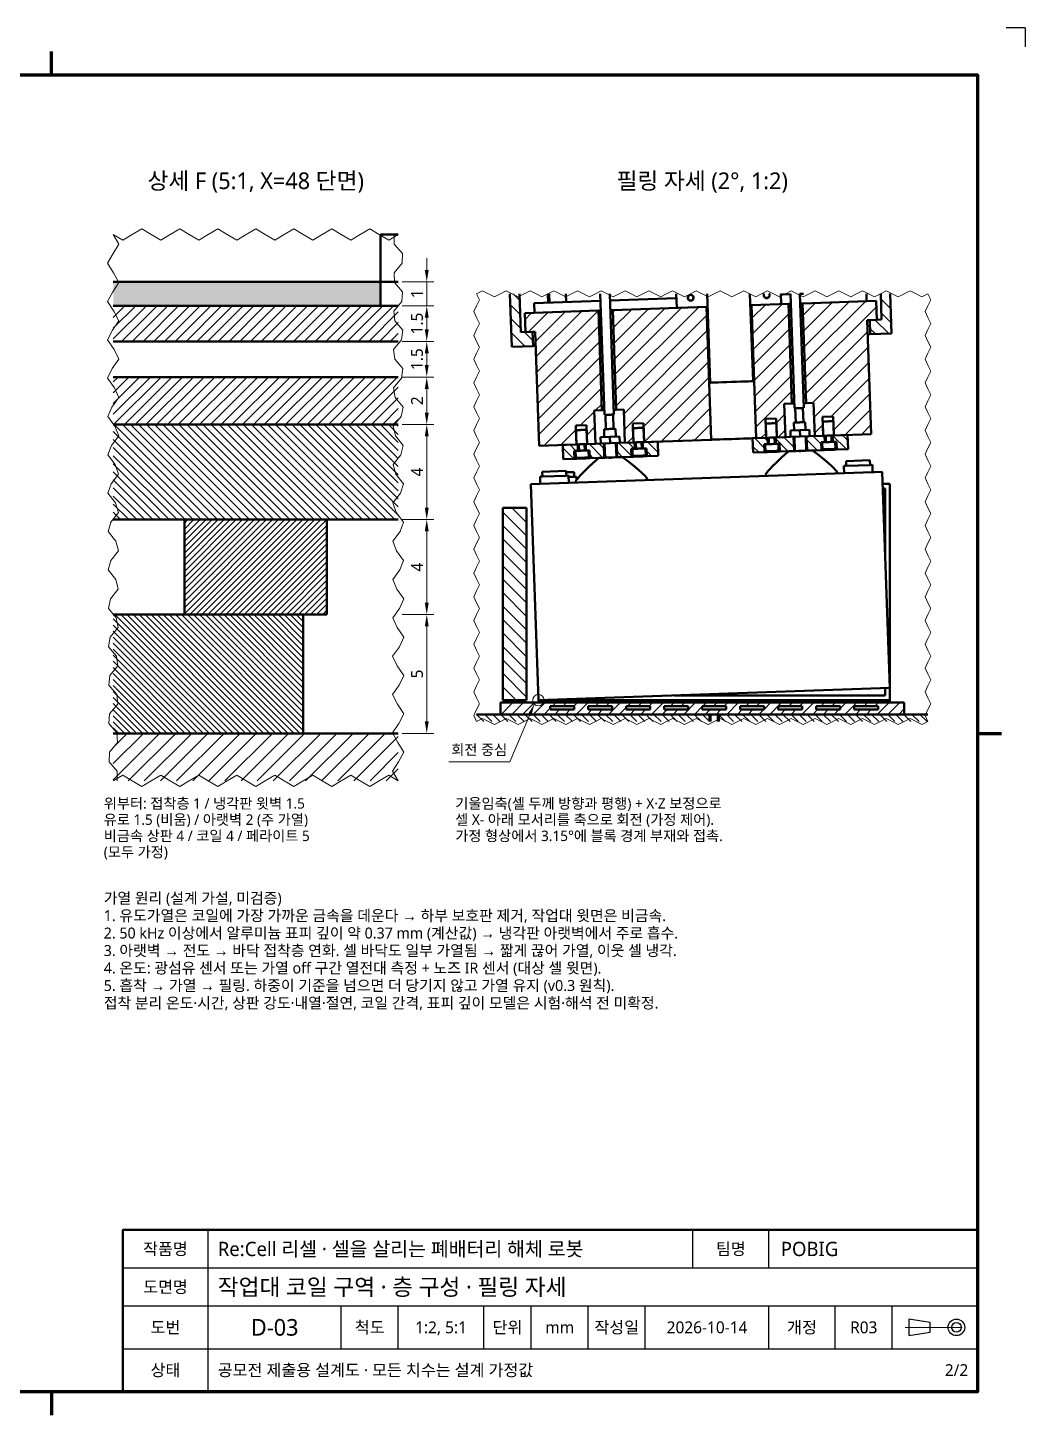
# Model space of a CAD drawing. Header units: millimetres. Extents: x 0 to 1800, y -680 to 297.
# Drawn here: x 670 to 880, y -335 to -43 of the extents above; entities that cross this region are included whole.
import ezdxf
from ezdxf.enums import TextEntityAlignment as Align

# ---------------------------------------------------------------- set-up
doc = ezdxf.new("R2010")
doc.units = ezdxf.units.MM
doc.linetypes.add('KS_CENTER', pattern=[17, 12, -2, 1, -2])
for name, color, linetype, lineweight in [('BREAK', 7, 'Continuous', 18), ('CENTER', 1, 'KS_CENTER', 18), ('DIM', 3, 'Continuous', 18), ('FRAME', 7, 'Continuous', 70), ('HATCH', 8, 'Continuous', 13), ('OUTLINE', 7, 'Continuous', 50), ('SYMBOL', 7, 'Continuous', 25), ('TABLE', 7, 'Continuous', 25), ('TABLE_THK', 7, 'Continuous', 50), ('TEXT', 7, 'Continuous', 25)]:
    doc.layers.add(name, color=color, linetype=linetype, lineweight=lineweight)
doc.styles.add('KS', font='malgun.ttf')
doc.dimstyles.new('KS_01', dxfattribs={"dimtxt": 2.5, "dimasz": 2.5, "dimexe": 1.5, "dimexo": 0.8, "dimgap": 0.8, "dimtad": 1, "dimlfac": 0.2, "dimdsep": 46, "dimtxsty": 'KS', "dimcen": 0, "dimclrd": 3, "dimclre": 3, "dimclrt": 7, "dimazin": 3, "dimtfac": 0.7, "dimtmove": 0, "dimatfit": 3, "dimlwd": 18, "dimlwe": 18, "dimarcsym": 0})

# ---------------------------------------------------------------- blocks, each defined once
blk = doc.blocks.new('D-03_R03_2of2')
at = {"layer": 'HATCH'}
h = blk.add_hatch(color=7, dxfattribs=at)
h.dxf.hatch_style = 1
h.paths.add_polyline_path([(284.25, 243.5), (284.25, 238.5), (228, 238.5), (228, 243.5)])
h = blk.add_hatch(dxfattribs=at)
h.set_pattern_fill('ANSI31', scale=0.62992, angle=90, style=0)
h.paths.add_polyline_path([(313.7959, 232.91789), (316.29438, 233.00514), (316.39907, 230.00697), (311.90182, 229.84992), (311.90182, 229.84992), (311.51245, 241), (313.51366, 241)])
h = blk.add_hatch(dxfattribs=at)
h.set_pattern_fill('ANSI31', scale=0.755906, style=0)
h.paths.add_polyline_path([(373.12005, 238.99197), (388.61061, 239.53292), (388.75021, 235.53535), (386.75143, 235.46555), (387.58902, 211.48017), (379.71881, 211.20534), (379.57922, 215.2029), (377.33059, 215.12438), (377.47018, 211.12682), (375.69627, 211.06487), (375.45197, 218.0606), (373.85294, 218.00477)])
h = blk.add_hatch(dxfattribs=at)
h.set_pattern_fill('ANSI31', scale=0.62992, angle=90, style=0)
h.paths.add_polyline_path([(391.85308, 232.64188), (387.35582, 232.48483), (387.25112, 235.483), (389.7496, 235.57025), (389.55999, 241), (391.56121, 241)])
h = blk.add_hatch(dxfattribs=at)
h.set_pattern_fill('ANSI31', scale=0.503937, style=0)
h.paths.add_polyline_path([(288, 238.5), (288, 231), (228, 231), (228, 238.5)])
h = blk.add_hatch(dxfattribs=at)
h.set_pattern_fill('ANSI31', scale=0.755906, style=0)
h.paths.add_polyline_path([(327.75049, 209.39057), (327.61089, 213.38813), (325.36226, 213.30961), (325.50186, 209.31204), (317.63166, 209.03721), (316.79407, 233.02259), (314.79529, 232.95279), (314.65569, 236.95035), (330.14625, 237.49129), (330.87914, 216.50409), (329.28011, 216.44825), (329.52441, 209.45251)])
h = blk.add_hatch(dxfattribs=at)
h.set_pattern_fill('ANSI31', scale=0.755906, style=0)
h.paths.add_polyline_path([(333.87731, 216.60879), (333.14442, 237.59599), (352.88239, 238.28526), (353.85958, 210.30231), (339.74318, 209.80936), (339.60358, 213.80692), (337.35495, 213.7284), (337.49455, 209.73084), (335.72063, 209.66889), (335.47634, 216.66462)])
h = blk.add_hatch(dxfattribs=at)
h.set_pattern_fill('ANSI31', scale=0.755906, style=0)
h.paths.add_polyline_path([(362.3766, 238.6168), (370.12188, 238.88727), (370.85477, 217.90007), (369.25575, 217.84423), (369.50004, 210.84849), (367.72612, 210.78655), (367.58653, 214.78411), (365.3379, 214.70558), (365.47749, 210.70802), (363.35379, 210.63386)])
h = blk.add_hatch(dxfattribs=at)
h.set_pattern_fill('ANSI31', scale=0.503937, style=0)
h.paths.add_polyline_path([(228, 213.5), (228, 223.5), (288, 223.5), (288, 213.5)])
h = blk.add_hatch(dxfattribs=at)
h.set_pattern_fill('ANSI31', scale=0.377953, angle=90, style=0)
h.paths.add_polyline_path([(288, 213.5), (288, 193.5), (228, 193.5), (228, 213.5)])
h = blk.add_hatch(dxfattribs=at)
h.set_pattern_fill('ANSI31', scale=0.47244, angle=90, style=0)
h.paths.add_polyline_path([(362.60425, 210.60769), (365.75233, 210.71762), (365.79944, 209.36844), (365.02491, 209.34139), (365.0825, 207.6924), (362.70894, 207.60951)])
h = blk.add_hatch(dxfattribs=at)
h.set_pattern_fill('ANSI31', scale=0.47244, angle=90, style=0)
h.paths.add_polyline_path([(367.45129, 210.77695), (371.22399, 210.90869), (371.32869, 207.91052), (368.33052, 207.80582), (368.27293, 209.45482), (367.49841, 209.42777)])
h = blk.add_hatch(dxfattribs=at)
h.set_pattern_fill('ANSI31', scale=0.47244, angle=90, style=0)
h.paths.add_polyline_path([(373.97232, 211.00467), (377.74502, 211.13641), (377.79213, 209.78724), (377.0176, 209.76019), (377.07519, 208.11119), (374.07701, 208.00649)])
h = blk.add_hatch(dxfattribs=at)
h.set_pattern_fill('ANSI31', scale=0.47244, angle=90, style=0)
h.paths.add_polyline_path([(379.44398, 211.19574), (382.59206, 211.30568), (382.69676, 208.3075), (380.32321, 208.22462), (380.26562, 209.87361), (379.4911, 209.84656)])
h = blk.add_hatch(dxfattribs=at)
h.set_pattern_fill('ANSI31', scale=0.47244, angle=90, style=0)
h.paths.add_polyline_path([(322.62861, 209.21171), (325.77669, 209.32164), (325.82381, 207.97246), (325.04928, 207.94541), (325.10686, 206.29642), (322.73331, 206.21353)])
h = blk.add_hatch(dxfattribs=at)
h.set_pattern_fill('ANSI31', scale=0.47244, angle=90, style=0)
h.paths.add_polyline_path([(327.47566, 209.38097), (331.24836, 209.51271), (331.35306, 206.51454), (328.35488, 206.40984), (328.2973, 208.05884), (327.52277, 208.03179)])
h = blk.add_hatch(dxfattribs=at)
h.set_pattern_fill('ANSI31', scale=0.47244, angle=90, style=0)
h.paths.add_polyline_path([(333.99668, 209.60869), (337.76938, 209.74043), (337.8165, 208.39126), (337.04197, 208.36421), (337.09955, 206.71521), (334.10138, 206.61052)])
h = blk.add_hatch(dxfattribs=at)
h.set_pattern_fill('ANSI31', scale=0.47244, angle=90, style=0)
h.paths.add_polyline_path([(339.51546, 208.45058), (339.46835, 209.79976), (342.61643, 209.9097), (342.72113, 206.91152), (340.34757, 206.82864), (340.28999, 208.47763)])
h = blk.add_hatch(dxfattribs=at)
h.set_pattern_fill('ANSI31', scale=0.62992, angle=90, style=0)
h.paths.add_polyline_path([(310, 196), (315, 196), (315, 155.5), (310, 155.5)])
h = blk.add_hatch(dxfattribs=at)
h.set_pattern_fill('ANSI31', scale=0.283465, style=0)
h.paths.add_polyline_path([(243, 173.5), (243, 193.5), (273, 193.5), (273, 173.5)])
h = blk.add_hatch(dxfattribs=at)
h.set_pattern_fill('ANSI31', scale=0.283465, angle=90, style=0)
h.paths.add_polyline_path([(268, 173.5), (268, 148.5), (228, 148.5), (228, 173.5)])
h = blk.add_hatch(dxfattribs=at)
h.set_pattern_fill('ANSI31', scale=0.503937, style=0)
h.paths.add_polyline_path([(309.5, 155), (394.5, 155), (394.5, 152.5), (309.5, 152.5)])
h.paths.add_polyline_path([(325, 153.5), (325, 154.25), (320, 154.25), (320, 153.5)], flags=0)
h.paths.add_polyline_path([(333, 153.5), (333, 154.25), (328, 154.25), (328, 153.5)], flags=0)
h.paths.add_polyline_path([(341, 153.5), (341, 154.25), (336, 154.25), (336, 153.5)], flags=0)
h.paths.add_polyline_path([(349, 153.5), (349, 154.25), (344, 154.25), (344, 153.5)], flags=0)
h.paths.add_polyline_path([(357, 153.5), (357, 154.25), (352, 154.25), (352, 153.5)], flags=0)
h.paths.add_polyline_path([(365, 153.5), (365, 154.25), (360, 154.25), (360, 153.5)], flags=0)
h.paths.add_polyline_path([(373, 153.5), (373, 154.25), (368, 154.25), (368, 153.5)], flags=0)
h.paths.add_polyline_path([(381, 153.5), (381, 154.25), (376, 154.25), (376, 153.5)], flags=0)
h.paths.add_polyline_path([(389, 153.5), (389, 154.25), (384, 154.25), (384, 153.5)], flags=0)
h = blk.add_hatch(color=7, dxfattribs=at)
h.dxf.hatch_style = 1
h.paths.add_polyline_path([(317.5, 155.5), (391.5, 155.5), (391.5, 155), (317.5, 155)])
h = blk.add_hatch(dxfattribs=at)
h.set_pattern_fill('ANSI31', scale=0.377953, angle=90, style=0)
h.paths.add_polyline_path([(353.5, 152.5), (353.5, 151), (304.5, 151), (304.5, 152.5)])
h = blk.add_hatch(dxfattribs=at)
h.set_pattern_fill('ANSI31', scale=0.377953, angle=90, style=0)
h.paths.add_polyline_path([(355.5, 152.5), (399.5, 152.5), (399.5, 151), (355.5, 151)])
h = blk.add_hatch(dxfattribs=at)
h.set_pattern_fill('ANSI31', scale=0.7559, style=0)
h.paths.add_polyline_path([(288, 148.5), (288, 138.5), (228, 138.5), (228, 148.5)])
at = {"layer": 'BREAK'}
for points in [[(288, 253.5), (286, 252.3), (284, 253.5), (282, 254.7), (280, 253.5), (278, 252.3), (276, 253.5), (274, 254.7), (272, 253.5), (270, 252.3), (268, 253.5), (266, 254.7), (264, 253.5), (262, 252.3), (260, 253.5), (258, 254.7), (256, 253.5), (254, 252.3), (252, 253.5), (250, 254.7), (248, 253.5), (246, 252.3), (244, 253.5), (242, 254.7), (240, 253.5), (238, 252.3), (236, 253.5), (234, 254.7), (232, 253.5), (230, 252.3), (228, 253.5)], [(228, 253.5), (229.19989, 251.48246), (227.96693, 249.46491), (226.80103, 247.44737), (228.06611, 245.42982), (229.19715, 243.41228), (227.9009, 241.39474), (226.80558, 239.37719), (228.13201, 237.35965), (229.19078, 235.34211), (227.83518, 233.32456), (226.81376, 231.30702), (228.19751, 229.28947), (229.1808, 227.27193), (227.76995, 225.25439), (226.82554, 223.23684), (228.26242, 221.2193), (229.16723, 219.20175), (227.70542, 217.18421), (226.84089, 215.16667), (228.32652, 213.14912), (229.15011, 211.13158), (227.64178, 209.11404), (226.85976, 207.09649), (228.38964, 205.07895), (229.1295, 203.0614), (227.57923, 201.04386), (226.88209, 199.02632), (228.45157, 197.00877), (229.10547, 194.99123), (227.51797, 192.97368), (226.90782, 190.95614), (228.51213, 188.9386), (229.07807, 186.92105), (227.45816, 184.90351), (226.93686, 182.88596), (228.57114, 180.86842), (229.0474, 178.85088), (227.4, 176.83333), (226.96914, 174.81579), (228.62841, 172.79825), (229.01355, 170.7807), (227.34366, 168.76316), (227.00454, 166.74561), (228.68377, 164.72807), (228.97662, 162.71053), (227.28932, 160.69298), (227.04297, 158.67544), (228.73706, 156.65789), (228.93672, 154.64035), (227.23713, 152.62281), (227.0843, 150.60526), (228.7881, 148.58772), (228.89398, 146.57018), (227.18726, 144.55263), (227.12841, 142.53509), (228.83676, 140.51754), (228.84853, 138.5)], [(288, 138.5), (286.80011, 140.51754), (288.03307, 142.53509), (289.19897, 144.55263), (287.93389, 146.57018), (286.80285, 148.58772), (288.0991, 150.60526), (289.19442, 152.62281), (287.86799, 154.64035), (286.80922, 156.65789), (288.16482, 158.67544), (289.18624, 160.69298), (287.80249, 162.71053), (286.8192, 164.72807), (288.23005, 166.74561), (289.17446, 168.76316), (287.73758, 170.7807), (286.83277, 172.79825), (288.29458, 174.81579), (289.15911, 176.83333), (287.67348, 178.85088), (286.84989, 180.86842), (288.35822, 182.88596), (289.14024, 184.90351), (287.61036, 186.92105), (286.8705, 188.9386), (288.42077, 190.95614), (289.11791, 192.97368), (287.54843, 194.99123), (286.89453, 197.00877), (288.48203, 199.02632), (289.09218, 201.04386), (287.48787, 203.0614), (286.92193, 205.07895), (288.54184, 207.09649), (289.06314, 209.11404), (287.42886, 211.13158), (286.9526, 213.14912), (288.6, 215.16667), (289.03086, 217.18421), (287.37159, 219.20175), (286.98645, 221.2193), (288.65634, 223.23684), (288.99546, 225.25439), (287.31623, 227.27193), (287.02338, 229.28947), (288.71068, 231.30702), (288.95703, 233.32456), (287.26294, 235.34211), (287.06328, 237.35965), (288.76287, 239.37719), (288.9157, 241.39474), (287.2119, 243.41228), (287.10602, 245.42982), (288.81274, 247.44737), (288.87159, 249.46491), (287.16324, 251.48246), (287.15147, 253.5)], [(304.5, 241), (305.1, 239.75), (304.5, 238.5), (303.9, 237.25), (304.5, 236), (305.1, 234.75), (304.5, 233.5), (303.9, 232.25), (304.5, 231), (305.1, 229.75), (304.5, 228.5), (303.9, 227.25), (304.5, 226), (305.1, 224.75), (304.5, 223.5), (303.9, 222.25), (304.5, 221), (305.1, 219.75), (304.5, 218.5), (303.9, 217.25), (304.5, 216), (305.1, 214.75), (304.5, 213.5), (303.9, 212.25), (304.5, 211), (305.1, 209.75), (304.5, 208.5), (303.9, 207.25), (304.5, 206), (305.1, 204.75), (304.5, 203.5), (303.9, 202.25), (304.5, 201), (305.1, 199.75), (304.5, 198.5), (303.9, 197.25), (304.5, 196), (305.1, 194.75), (304.5, 193.5), (303.9, 192.25), (304.5, 191), (305.1, 189.75), (304.5, 188.5), (303.9, 187.25), (304.5, 186), (305.1, 184.75), (304.5, 183.5), (303.9, 182.25), (304.5, 181), (305.1, 179.75), (304.5, 178.5), (303.9, 177.25), (304.5, 176), (305.1, 174.75), (304.5, 173.5), (303.9, 172.25), (304.5, 171), (305.1, 169.75), (304.5, 168.5), (303.9, 167.25), (304.5, 166), (305.1, 164.75), (304.5, 163.5), (303.9, 162.25), (304.5, 161), (305.1, 159.75), (304.5, 158.5), (303.9, 157.25), (304.5, 156), (305.1, 154.75), (304.5, 153.5), (303.9, 152.25), (304.5, 151)], [(399.5, 241), (398.25, 240.4), (397, 241), (395.75, 241.6), (394.5, 241), (393.25, 240.4), (392, 241), (390.75, 241.6), (389.5, 241), (388.25, 240.4), (387, 241), (385.75, 241.6), (384.5, 241), (383.25, 240.4), (382, 241), (380.75, 241.6), (379.5, 241), (378.25, 240.4), (377, 241), (375.75, 241.6), (374.5, 241), (373.25, 240.4), (372, 241), (370.75, 241.6), (369.5, 241), (368.25, 240.4), (367, 241), (365.75, 241.6), (364.5, 241), (363.25, 240.4), (362, 241), (360.75, 241.6), (359.5, 241), (358.25, 240.4), (357, 241), (355.75, 241.6), (354.5, 241), (353.25, 240.4), (352, 241), (350.75, 241.6), (349.5, 241), (348.25, 240.4), (347, 241), (345.75, 241.6), (344.5, 241), (343.25, 240.4), (342, 241), (340.75, 241.6), (339.5, 241), (338.25, 240.4), (337, 241), (335.75, 241.6), (334.5, 241), (333.25, 240.4), (332, 241), (330.75, 241.6), (329.5, 241), (328.25, 240.4), (327, 241), (325.75, 241.6), (324.5, 241), (323.25, 240.4), (322, 241), (320.75, 241.6), (319.5, 241), (318.25, 240.4), (317, 241), (315.75, 241.6), (314.5, 241), (313.25, 240.4), (312, 241), (310.75, 241.6), (309.5, 241), (308.25, 240.4), (307, 241), (305.75, 241.6), (304.5, 241)], [(399.5, 151), (398.9, 152.25), (399.5, 153.5), (400.1, 154.75), (399.5, 156), (398.9, 157.25), (399.5, 158.5), (400.1, 159.75), (399.5, 161), (398.9, 162.25), (399.5, 163.5), (400.1, 164.75), (399.5, 166), (398.9, 167.25), (399.5, 168.5), (400.1, 169.75), (399.5, 171), (398.9, 172.25), (399.5, 173.5), (400.1, 174.75), (399.5, 176), (398.9, 177.25), (399.5, 178.5), (400.1, 179.75), (399.5, 181), (398.9, 182.25), (399.5, 183.5), (400.1, 184.75), (399.5, 186), (398.9, 187.25), (399.5, 188.5), (400.1, 189.75), (399.5, 191), (398.9, 192.25), (399.5, 193.5), (400.1, 194.75), (399.5, 196), (398.9, 197.25), (399.5, 198.5), (400.1, 199.75), (399.5, 201), (398.9, 202.25), (399.5, 203.5), (400.1, 204.75), (399.5, 206), (398.9, 207.25), (399.5, 208.5), (400.1, 209.75), (399.5, 211), (398.9, 212.25), (399.5, 213.5), (400.1, 214.75), (399.5, 216), (398.9, 217.25), (399.5, 218.5), (400.1, 219.75), (399.5, 221), (398.9, 222.25), (399.5, 223.5), (400.1, 224.75), (399.5, 226), (398.9, 227.25), (399.5, 228.5), (400.1, 229.75), (399.5, 231), (398.9, 232.25), (399.5, 233.5), (400.1, 234.75), (399.5, 236), (398.9, 237.25), (399.5, 238.5), (400.1, 239.75), (399.5, 241)], [(304.5, 151), (305.75, 151.6), (307, 151), (308.25, 150.4), (309.5, 151), (310.75, 151.6), (312, 151), (313.25, 150.4), (314.5, 151), (315.75, 151.6), (317, 151), (318.25, 150.4), (319.5, 151), (320.75, 151.6), (322, 151), (323.25, 150.4), (324.5, 151), (325.75, 151.6), (327, 151), (328.25, 150.4), (329.5, 151), (330.75, 151.6), (332, 151), (333.25, 150.4), (334.5, 151), (335.75, 151.6), (337, 151), (338.25, 150.4), (339.5, 151), (340.75, 151.6), (342, 151), (343.25, 150.4), (344.5, 151), (345.75, 151.6), (347, 151), (348.25, 150.4), (349.5, 151), (350.75, 151.6), (352, 151), (353.25, 150.4), (354.5, 151), (355.75, 151.6), (357, 151), (358.25, 150.4), (359.5, 151), (360.75, 151.6), (362, 151), (363.25, 150.4), (364.5, 151), (365.75, 151.6), (367, 151), (368.25, 150.4), (369.5, 151), (370.75, 151.6), (372, 151), (373.25, 150.4), (374.5, 151), (375.75, 151.6), (377, 151), (378.25, 150.4), (379.5, 151), (380.75, 151.6), (382, 151), (383.25, 150.4), (384.5, 151), (385.75, 151.6), (387, 151), (388.25, 150.4), (389.5, 151), (390.75, 151.6), (392, 151), (393.25, 150.4), (394.5, 151), (395.75, 151.6), (397, 151), (398.25, 150.4), (399.5, 151)], [(228, 138.5), (230, 139.7), (232, 138.5), (234, 137.3), (236, 138.5), (238, 139.7), (240, 138.5), (242, 137.3), (244, 138.5), (246, 139.7), (248, 138.5), (250, 137.3), (252, 138.5), (254, 139.7), (256, 138.5), (258, 137.3), (260, 138.5), (262, 139.7), (264, 138.5), (266, 137.3), (268, 138.5), (270, 139.7), (272, 138.5), (274, 137.3), (276, 138.5), (278, 139.7), (280, 138.5), (282, 137.3), (284, 138.5), (286, 139.7), (288, 138.5)]]:
    blk.add_lwpolyline(points, dxfattribs=at)
at = {"layer": 'CENTER'}
blk.add_line((394.75, 23.5), (408, 23.5), dxfattribs=at)
at = {"layer": 'DIM'}
blk.add_lwpolyline([(316.6, 154.6), (311.5, 142.5), (298.6523, 142.5)], dxfattribs=at)
blk.add_circle((317.5, 155.5), 1.2, dxfattribs=at)
blk.add_solid([(316.6, 154.6), (316.02064, 152.1312), (315.23737, 152.46134)], dxfattribs=at)
at = {"layer": 'FRAME'}
for p, q in [((215, 287), (215, 292)), ((410, 148.5), (415, 148.5)), ((215, 10), (215, 5))]:
    blk.add_line(p, q, dxfattribs=at)
blk.add_lwpolyline([(20, 10), (410, 10), (410, 287), (20, 287)], close=True, dxfattribs=at)
at = {"layer": 'OUTLINE'}
for p, q in [((284.25, 243.5), (284.25, 238.5)), ((316.58467, 239.01893), (330.57615, 239.50753)), ((332.57493, 239.57732), (346.5664, 240.06592)), ((368.553, 240.83371), (370.55178, 240.90351)), ((388.61061, 239.53292), (373.12005, 238.99197)), ((388.75021, 235.53535), (388.61061, 239.53292)), ((330.14625, 237.49129), (314.65569, 236.95035)), ((314.79529, 232.95279), (314.65569, 236.95035)), ((316.65447, 237.02015), (316.58467, 239.01893)), ((330.87914, 216.50409), (330.14625, 237.49129)), ((352.88239, 238.28526), (333.14442, 237.59599)), ((333.87731, 216.60879), (333.14442, 237.59599)), ((352.88239, 238.28526), (353.13224, 238.29398)), ((353.85958, 210.30231), (352.88239, 238.28526)), ((362.12676, 238.60808), (362.3766, 238.6168)), ((370.12188, 238.88727), (362.3766, 238.6168)), ((363.35379, 210.63386), (362.3766, 238.6168)), ((370.85477, 217.90007), (370.12188, 238.88727)), ((373.85294, 218.00477), (373.12005, 238.99197)), ((388.75021, 235.53535), (386.75143, 235.46555)), ((387.25112, 235.483), (386.75143, 235.46555)), ((387.58902, 211.48017), (386.75143, 235.46555)), ((389.7496, 235.57025), (387.25112, 235.483)), ((387.35582, 232.48483), (387.25112, 235.483)), ((316.29438, 233.00514), (313.7959, 232.91789)), ((316.79407, 233.02259), (314.79529, 232.95279)), ((316.79407, 233.02259), (316.29438, 233.00514)), ((316.39907, 230.00697), (316.29438, 233.00514)), ((317.63166, 209.03721), (316.79407, 233.02259)), ((387.35582, 232.48483), (386.85613, 232.46738)), ((391.85308, 232.64188), (387.35582, 232.48483)), ((316.39907, 230.00697), (311.90182, 229.84992)), ((316.89877, 230.02442), (316.39907, 230.00697)), ((330.87914, 216.50409), (329.28011, 216.44825)), ((329.52441, 209.45251), (329.28011, 216.44825)), ((335.47634, 216.66462), (333.87731, 216.60879)), ((335.72063, 209.66889), (335.47634, 216.66462)), ((370.85477, 217.90007), (369.25575, 217.84423)), ((369.50004, 210.84849), (369.25575, 217.84423)), ((371.69394, 213.92693), (371.58924, 216.92511)), ((373.38815, 216.98793), (373.18827, 216.98095)), ((373.29297, 213.98277), (373.18827, 216.98095)), ((375.45197, 218.0606), (373.85294, 218.00477)), ((375.69627, 211.06487), (375.45197, 218.0606)), ((327.61089, 213.38813), (325.36226, 213.30961)), ((325.50186, 209.31204), (325.36226, 213.30961)), ((327.75049, 209.39057), (327.61089, 213.38813)), ((331.71831, 212.53095), (331.61361, 215.52913)), ((333.41251, 215.59195), (333.21264, 215.58497)), ((333.31734, 212.58679), (333.21264, 215.58497)), ((339.60358, 213.80692), (337.35495, 213.7284)), ((337.49455, 209.73084), (337.35495, 213.7284)), ((339.74318, 209.80936), (339.60358, 213.80692)), ((367.58653, 214.78411), (365.3379, 214.70558)), ((365.47749, 210.70802), (365.3379, 214.70558)), ((365.47749, 210.70802), (365.3728, 213.70619)), ((367.72612, 210.78655), (367.58653, 214.78411)), ((367.72612, 210.78655), (367.62143, 213.78472)), ((371.35177, 212.26398), (371.29419, 213.91297)), ((373.75031, 212.34774), (373.69272, 213.99673)), ((379.57922, 215.2029), (377.33059, 215.12438)), ((377.47018, 211.12682), (377.33059, 215.12438)), ((377.47018, 211.12682), (377.36549, 214.12499)), ((379.71881, 211.20534), (379.57922, 215.2029)), ((379.71881, 211.20534), (379.61412, 214.20351)), ((325.50186, 209.31204), (325.39716, 212.31021)), ((327.75049, 209.39057), (327.64579, 212.38874)), ((330.57663, 210.84008), (332.57541, 210.90988)), ((330.62374, 209.4909), (330.57663, 210.84008)), ((331.37614, 210.868), (331.31855, 212.51699)), ((332.57541, 210.90988), (334.57419, 210.97968)), ((332.62252, 209.5607), (332.57541, 210.90988)), ((333.77468, 210.95176), (333.71709, 212.60075)), ((334.6213, 209.6305), (334.57419, 210.97968)), ((337.49455, 209.73084), (337.38985, 212.72901)), ((339.74318, 209.80936), (339.63848, 212.80753)), ((353.85958, 210.30231), (339.74318, 209.80936)), ((365.75233, 210.71762), (362.60425, 210.60769)), ((362.70894, 207.60951), (362.60425, 210.60769)), ((365.47749, 210.70802), (363.35379, 210.63386)), ((365.79944, 209.36844), (365.75233, 210.71762)), ((366.04929, 209.37717), (366.00217, 210.72634)), ((367.24856, 209.41905), (367.20144, 210.76822)), ((367.49841, 209.42777), (367.45129, 210.77695)), ((370.59937, 210.88688), (367.72612, 210.78655)), ((369.50004, 210.84849), (367.72612, 210.78655)), ((370.55226, 212.23606), (372.55104, 212.30586)), ((370.59937, 210.88688), (370.55226, 212.23606)), ((370.59937, 210.88688), (372.59815, 210.95668)), ((371.32869, 207.91052), (371.22399, 210.90869)), ((371.50358, 207.91663), (371.39889, 210.9148)), ((372.55104, 212.30586), (374.54982, 212.37566)), ((372.59815, 210.95668), (372.55104, 212.30586)), ((372.59815, 210.95668), (374.59694, 211.02648)), ((373.90212, 208.00039), (373.79742, 210.99856)), ((374.07701, 208.00649), (373.97232, 211.00467)), ((374.59694, 211.02648), (374.54982, 212.37566)), ((377.74502, 211.13641), (374.59694, 211.02648)), ((377.47018, 211.12682), (375.69627, 211.06487)), ((377.79213, 209.78724), (377.74502, 211.13641)), ((378.04198, 209.79596), (377.99486, 211.14514)), ((379.24125, 209.83784), (379.19413, 211.18702)), ((379.4911, 209.84656), (379.44398, 211.19574)), ((387.58902, 211.48017), (379.71881, 211.20534)), ((382.59206, 211.30568), (379.71881, 211.20534)), ((382.69676, 208.3075), (382.59206, 211.30568)), ((325.50186, 209.31204), (317.63166, 209.03721)), ((325.77669, 209.32164), (322.62861, 209.21171)), ((322.73331, 206.21353), (322.62861, 209.21171)), ((325.82381, 207.97246), (325.04928, 207.94541)), ((325.10686, 206.29642), (325.04928, 207.94541)), ((325.35148, 206.45505), (325.29913, 207.95414)), ((325.82381, 207.97246), (325.77669, 209.32164)), ((326.07366, 207.98119), (326.02654, 209.33036)), ((327.27292, 208.02307), (327.22581, 209.37224)), ((327.52277, 208.03179), (327.47566, 209.38097)), ((330.62374, 209.4909), (327.75049, 209.39057)), ((329.52441, 209.45251), (327.75049, 209.39057)), ((328.2973, 208.05884), (328.04745, 208.05011)), ((328.0998, 206.55103), (328.04745, 208.05011)), ((328.35488, 206.40984), (328.2973, 208.05884)), ((330.62374, 209.4909), (332.62252, 209.5607)), ((331.35306, 206.51454), (331.24836, 209.51271)), ((331.52795, 206.52065), (331.42325, 209.51882)), ((332.62252, 209.5607), (334.6213, 209.6305)), ((333.92649, 206.60441), (333.82179, 209.60258)), ((334.10138, 206.61052), (333.99668, 209.60869)), ((337.76938, 209.74043), (334.6213, 209.6305)), ((337.49455, 209.73084), (335.72063, 209.66889)), ((337.8165, 208.39126), (337.04197, 208.36421)), ((337.09955, 206.71521), (337.04197, 208.36421)), ((337.34417, 206.87385), (337.29182, 208.37293)), ((337.8165, 208.39126), (337.76938, 209.74043)), ((338.06635, 208.39998), (338.01923, 209.74916)), ((339.26561, 208.44186), (339.2185, 209.79104)), ((339.51546, 208.45058), (339.46835, 209.79976)), ((342.61643, 209.9097), (339.74318, 209.80936)), ((340.28999, 208.47763), (340.04014, 208.46891)), ((340.09249, 206.96982), (340.04014, 208.46891)), ((340.34757, 206.82864), (340.28999, 208.47763)), ((342.72113, 206.91152), (342.61643, 209.9097)), ((365.0825, 207.6924), (362.70894, 207.60951)), ((365.79944, 209.36844), (365.02491, 209.34139)), ((365.0825, 207.6924), (365.02491, 209.34139)), ((365.32711, 207.85103), (365.27476, 209.35012)), ((368.27293, 209.45482), (368.02309, 209.44609)), ((368.07544, 207.94701), (368.02309, 209.44609)), ((368.33052, 207.80582), (368.27293, 209.45482)), ((370.20438, 207.87126), (368.33052, 207.80582)), ((377.07519, 208.11119), (375.20133, 208.04576)), ((377.79213, 209.78724), (377.0176, 209.76019)), ((377.07519, 208.11119), (377.0176, 209.76019)), ((377.3198, 208.26983), (377.26745, 209.76891)), ((380.26562, 209.87361), (380.01578, 209.86489)), ((380.06812, 208.3658), (380.01578, 209.86489)), ((380.32321, 208.22462), (380.26562, 209.87361)), ((382.69676, 208.3075), (380.32321, 208.22462)), ((325.10686, 206.29642), (322.73331, 206.21353)), ((330.22874, 206.47528), (328.35488, 206.40984)), ((337.09955, 206.71521), (335.2257, 206.64978)), ((342.72113, 206.91152), (340.34757, 206.82864)), ((381.81952, 204.77474), (382.31921, 204.79219)), ((381.87187, 203.27565), (381.81952, 204.77474)), ((382.28431, 205.79158), (387.28127, 205.96607)), ((382.31921, 204.79219), (382.28431, 205.79158)), ((382.31921, 204.79219), (387.31617, 204.96668)), ((387.31617, 204.96668), (387.28127, 205.96607)), ((387.31617, 204.96668), (387.81586, 204.98413)), ((387.86821, 203.48505), (387.81586, 204.98413)), ((315.91207, 200.97228), (389.86699, 203.55485)), ((317.85851, 202.54117), (318.3582, 202.55862)), ((317.91085, 201.04208), (317.85851, 202.54117)), ((318.3233, 203.55801), (323.32026, 203.73251)), ((318.3582, 202.55862), (318.3233, 203.55801)), ((318.3582, 202.55862), (323.35515, 202.73312)), ((323.35515, 202.73312), (323.32026, 203.73251)), ((323.32837, 203.5), (325, 203.5)), ((323.35515, 202.73312), (323.85485, 202.75056)), ((323.9072, 201.25148), (323.85485, 202.75056)), ((323.8636, 202.5), (325, 202.5)), ((325, 202.5), (325, 203.5)), ((325, 202.5), (325.5, 202.5)), ((325.5, 201.78531), (325.5, 202.5)), ((387.86769, 203.5), (388.29643, 203.5)), ((391.45492, 158.08256), (389.86699, 203.55485)), ((317.5, 155.5), (315.91207, 200.97228)), ((389.95621, 201), (391.5, 201)), ((389.99113, 200), (390.5, 200)), ((390.5, 185.42793), (390.5, 200)), ((391.5, 155.5), (391.5, 201)), ((310, 155.5), (310, 196)), ((315, 196), (310, 196)), ((315, 155.5), (315, 196)), ((243, 193.5), (243, 173.5)), ((273, 193.5), (243, 193.5)), ((273, 193.5), (273, 173.5)), ((273, 173.5), (243, 173.5)), ((268, 173.5), (268, 148.5)), ((317.5, 155.5), (391.45492, 158.08256)), ((390.5, 156.5), (390.5, 158.04922)), ((309.5, 152.5), (309.5, 155)), ((394.5, 155), (309.5, 155)), ((315, 155.5), (310, 155.5)), ((317.5, 155), (317.5, 155.5)), ((391.5, 155.5), (317.5, 155.5)), ((391.5, 155), (317.5, 155)), ((346.13625, 156.5), (390.5, 156.5)), ((391.5, 155), (391.5, 155.5)), ((394.5, 152.5), (394.5, 155)), ((394.5, 152.5), (309.5, 152.5)), ((320, 153.5), (320, 154.25)), ((325, 154.25), (320, 154.25)), ((325, 153.5), (320, 153.5)), ((325, 153.5), (325, 154.25)), ((328, 153.5), (328, 154.25)), ((333, 154.25), (328, 154.25)), ((333, 153.5), (328, 153.5)), ((333, 153.5), (333, 154.25)), ((336, 153.5), (336, 154.25)), ((341, 154.25), (336, 154.25)), ((341, 153.5), (336, 153.5)), ((341, 153.5), (341, 154.25)), ((344, 153.5), (344, 154.25)), ((349, 154.25), (344, 154.25)), ((349, 153.5), (344, 153.5)), ((349, 153.5), (349, 154.25)), ((352, 153.5), (352, 154.25)), ((357, 154.25), (352, 154.25)), ((357, 153.5), (352, 153.5)), ((357, 153.5), (357, 154.25)), ((360, 153.5), (360, 154.25)), ((365, 154.25), (360, 154.25)), ((365, 153.5), (360, 153.5)), ((365, 153.5), (365, 154.25)), ((368, 153.5), (368, 154.25)), ((373, 154.25), (368, 154.25)), ((373, 153.5), (368, 153.5)), ((373, 153.5), (373, 154.25)), ((376, 153.5), (376, 154.25)), ((381, 154.25), (376, 154.25)), ((381, 153.5), (376, 153.5)), ((381, 153.5), (381, 154.25)), ((384, 153.5), (384, 154.25)), ((389, 154.25), (384, 154.25)), ((389, 153.5), (384, 153.5)), ((389, 153.5), (389, 154.25))]:
    blk.add_line(p, q, dxfattribs=at)
for points in [[(284.25, 253.5), (288, 253.5)], [(284.25, 253.5), (284.25, 243.5)], [(228, 243.5), (284.25, 243.5)], [(284.25, 243.5), (288, 243.5)], [(311.90182, 229.84992), (311.51245, 241)], [(313.7959, 232.91789), (313.51366, 241)], [(319.58285, 239.12363), (319.51732, 241)], [(319.76747, 241), (319.83269, 239.13236)], [(323.26961, 241), (323.33056, 239.2545)], [(331.41373, 215.52215), (330.52403, 241)], [(333.41251, 215.59195), (332.52525, 241)], [(346.6362, 238.06714), (346.53378, 241)], [(353.69063, 222.30373), (353.03774, 241)], [(362.68515, 222.61783), (362.04323, 241)], [(364.9925, 241), (364.98048, 240.97548), (364.95849, 240.91611), (364.94262, 240.85482), (364.93303, 240.79224), (364.92982, 240.72901), (364.93303, 240.66578), (364.94262, 240.6032), (364.95849, 240.54191), (364.98048, 240.48254), (365.00836, 240.42569), (365.04185, 240.37197), (365.0806, 240.3219), (365.12422, 240.27601), (365.17226, 240.23477), (365.22422, 240.19861), (365.27958, 240.16788), (365.33776, 240.14291), (365.39817, 240.12396), (365.46018, 240.11122), (365.52317, 240.10481), (365.58648, 240.10481), (365.64947, 240.11122), (365.71148, 240.12396), (365.77189, 240.14291), (365.83007, 240.16788), (365.88543, 240.19861), (365.93739, 240.23477), (365.98543, 240.27601), (366.02905, 240.3219), (366.0678, 240.37197), (366.10129, 240.42569), (366.12917, 240.48254), (366.15116, 240.54191), (366.16703, 240.6032), (366.17662, 240.66578), (366.17982, 240.72901)], [(365.02043, 241), (365.0067, 240.97305), (364.98419, 240.91442), (364.96794, 240.85376), (364.95811, 240.79173), (364.95482, 240.72901), (364.95811, 240.66629), (364.96794, 240.60426), (364.98419, 240.5436), (365.0067, 240.48497), (365.03521, 240.42901), (365.06941, 240.37634), (365.10894, 240.32753), (365.15335, 240.28312), (365.20215, 240.2436), (365.25482, 240.20939), (365.31078, 240.18088), (365.36941, 240.15837), (365.43008, 240.14212), (365.49211, 240.1323), (365.55482, 240.12901), (365.61754, 240.1323), (365.67957, 240.14212), (365.74023, 240.15837), (365.79887, 240.18088), (365.85482, 240.20939), (365.9075, 240.2436), (365.9563, 240.28312), (366.00071, 240.32753), (366.04023, 240.37634), (366.07444, 240.42901), (366.10295, 240.48497), (366.12546, 240.5436), (366.14171, 240.60426), (366.15154, 240.66629), (366.15482, 240.72901)], [(366.15482, 240.72901), (366.15154, 240.79173), (366.14171, 240.85376), (366.12546, 240.91442), (366.10295, 240.97305), (366.08922, 241)], [(366.17982, 240.72901), (366.17662, 240.79224), (366.16703, 240.85482), (366.15116, 240.91611), (366.12917, 240.97548), (366.11715, 241)], [(368.6228, 238.83493), (368.54719, 241)], [(371.38937, 216.91813), (370.54841, 241)], [(373.38815, 216.98793), (372.54963, 241)], [(372.55056, 240.9733), (373.31501, 241)], [(386.61183, 239.46312), (386.55816, 241)], [(389.7496, 235.57025), (389.55999, 241)], [(391.85308, 232.64188), (391.56121, 241)], [(228, 238.5), (284.25, 238.5)], [(228, 238.5), (288, 238.5)], [(330.64594, 237.50874), (330.58066, 237.50646), (330.51922, 237.50432), (330.46184, 237.50232), (330.40873, 237.50046), (330.36009, 237.49876), (330.31608, 237.49723), (330.27686, 237.49586), (330.24259, 237.49466), (330.21337, 237.49364), (330.18932, 237.4928), (330.17053, 237.49214), (330.15706, 237.49167), (330.14895, 237.49139), (330.14625, 237.49129)], [(333.14442, 237.59599), (333.14172, 237.5959), (333.13361, 237.59562), (333.12014, 237.59515), (333.10135, 237.59449), (333.0773, 237.59365), (333.04808, 237.59263), (333.01381, 237.59143), (332.97459, 237.59006), (332.93058, 237.58853), (332.88194, 237.58683), (332.82883, 237.58497), (332.77145, 237.58297), (332.71001, 237.58082), (332.64473, 237.57854)], [(370.62158, 238.90472), (370.55629, 238.90244), (370.49485, 238.9003), (370.43747, 238.8983), (370.38437, 238.89644), (370.33572, 238.89474), (370.29171, 238.8932), (370.2525, 238.89184), (370.21822, 238.89064), (370.18901, 238.88962), (370.16496, 238.88878), (370.14616, 238.88812), (370.13269, 238.88765), (370.12459, 238.88737), (370.12188, 238.88727)], [(373.12005, 238.99197), (373.11735, 238.99188), (373.10925, 238.9916), (373.09577, 238.99113), (373.07698, 238.99047), (373.05293, 238.98963), (373.02372, 238.98861), (372.98944, 238.98741), (372.95023, 238.98604), (372.90622, 238.98451), (372.85757, 238.98281), (372.80446, 238.98095), (372.74708, 238.97895), (372.68564, 238.9768), (372.62036, 238.97452)], [(228, 231), (288, 231)], [(228, 223.5), (288, 223.5)], [(353.69063, 222.30373), (353.80339, 222.30767), (354.136, 222.31928), (354.67179, 222.33799), (355.38389, 222.36286), (356.2366, 222.39264), (357.18715, 222.42583), (358.18789, 222.46078), (359.18862, 222.49572), (360.13918, 222.52892), (360.99188, 222.5587), (361.70399, 222.58356), (362.23978, 222.60227), (362.57239, 222.61389), (362.68515, 222.61783)], [(331.37883, 216.52154), (331.31355, 216.51926), (331.25211, 216.51711), (331.19473, 216.51511), (331.14162, 216.51325), (331.09298, 216.51155), (331.04897, 216.51002), (331.00975, 216.50865), (330.97548, 216.50745), (330.94626, 216.50643), (330.92221, 216.50559), (330.90342, 216.50494), (330.88995, 216.50446), (330.88184, 216.50418), (330.87914, 216.50409)], [(333.87731, 216.60879), (333.87461, 216.60869), (333.8665, 216.60841), (333.85303, 216.60794), (333.83424, 216.60728), (333.81019, 216.60644), (333.78097, 216.60542), (333.7467, 216.60422), (333.70748, 216.60286), (333.66347, 216.60132), (333.61483, 216.59962), (333.56172, 216.59777), (333.50434, 216.59576), (333.4429, 216.59362), (333.37762, 216.59134)], [(371.35447, 217.91752), (371.28918, 217.91524), (371.22774, 217.91309), (371.17036, 217.91109), (371.11725, 217.90923), (371.06861, 217.90753), (371.0246, 217.906), (370.98539, 217.90463), (370.95111, 217.90343), (370.92189, 217.90241), (370.89785, 217.90157), (370.87905, 217.90092), (370.86558, 217.90044), (370.85748, 217.90016), (370.85477, 217.90007)], [(371.58924, 216.92511), (371.60929, 216.92581), (371.66842, 216.92787), (371.76367, 216.9312), (371.89027, 216.93562), (372.04186, 216.94091), (372.21085, 216.94681), (372.38876, 216.95303), (372.56667, 216.95924), (372.73565, 216.96514), (372.88725, 216.97043), (373.01384, 216.97485), (373.10909, 216.97818), (373.16822, 216.98025), (373.18827, 216.98095)], [(373.85294, 218.00477), (373.85024, 218.00467), (373.84214, 218.00439), (373.82866, 218.00392), (373.80987, 218.00326), (373.78582, 218.00242), (373.75661, 218.0014), (373.72233, 218.0002), (373.68312, 217.99884), (373.63911, 217.9973), (373.59046, 217.9956), (373.53735, 217.99374), (373.47997, 217.99174), (373.41853, 217.9896), (373.35325, 217.98732)], [(228, 213.5), (288, 213.5)], [(228, 213.5), (288, 213.5)], [(331.61361, 215.52913), (331.63366, 215.52983), (331.69279, 215.53189), (331.78804, 215.53522), (331.91464, 215.53964), (332.06623, 215.54493), (332.23522, 215.55083), (332.41312, 215.55705), (332.59103, 215.56326), (332.76002, 215.56916), (332.91161, 215.57445), (333.03821, 215.57887), (333.13346, 215.5822), (333.19259, 215.58427), (333.21264, 215.58497)], [(365.3728, 213.70619), (365.40098, 213.70718), (365.48414, 213.71008), (365.61809, 213.71476), (365.79611, 213.72098), (366.00929, 213.72842), (366.24693, 213.73672), (366.49711, 213.74546), (366.74729, 213.75419), (366.98493, 213.76249), (367.19811, 213.76994), (367.37614, 213.77615), (367.51008, 213.78083), (367.59324, 213.78373), (367.62143, 213.78472)], [(371.29419, 213.91297), (371.32425, 213.91402), (371.41295, 213.91712), (371.55583, 213.92211), (371.74572, 213.92874), (371.97311, 213.93668), (372.22659, 213.94553), (372.49346, 213.95485), (372.76032, 213.96417), (373.0138, 213.97302), (373.24119, 213.98096), (373.43108, 213.9876), (373.57396, 213.99259), (373.66266, 213.99568), (373.69272, 213.99673)], [(377.36549, 214.12499), (377.39367, 214.12597), (377.47683, 214.12888), (377.61078, 214.13355), (377.7888, 214.13977), (378.00198, 214.14721), (378.23962, 214.15551), (378.4898, 214.16425), (378.73998, 214.17299), (378.97762, 214.18129), (379.1908, 214.18873), (379.36883, 214.19495), (379.50277, 214.19962), (379.58593, 214.20253), (379.61412, 214.20351)], [(325.39716, 212.31021), (325.42535, 212.3112), (325.50851, 212.3141), (325.64245, 212.31878), (325.82048, 212.325), (326.03366, 212.33244), (326.27129, 212.34074), (326.52148, 212.34948), (326.77166, 212.35821), (327.0093, 212.36651), (327.22248, 212.37396), (327.4005, 212.38017), (327.53445, 212.38485), (327.6176, 212.38775), (327.64579, 212.38874)], [(331.31855, 212.51699), (331.34862, 212.51804), (331.43732, 212.52114), (331.5802, 212.52613), (331.77009, 212.53276), (331.99748, 212.5407), (332.25096, 212.54955), (332.51782, 212.55887), (332.78468, 212.56819), (333.03817, 212.57704), (333.26555, 212.58498), (333.45545, 212.59162), (333.59833, 212.59661), (333.68702, 212.5997), (333.71709, 212.60075)], [(337.38985, 212.72901), (337.41804, 212.72999), (337.50119, 212.7329), (337.63514, 212.73757), (337.81317, 212.74379), (338.02635, 212.75124), (338.26398, 212.75953), (338.51417, 212.76827), (338.76435, 212.77701), (339.00199, 212.78531), (339.21517, 212.79275), (339.39319, 212.79897), (339.52714, 212.80364), (339.61029, 212.80655), (339.63848, 212.80753)], [(362.60425, 210.60769), (362.06928, 210.589), (361.41778, 210.56625), (360.67167, 210.5402), (359.85607, 210.51172), (358.99841, 210.48177), (358.12757, 210.45136), (357.27286, 210.42151), (356.46304, 210.39323), (355.72536, 210.36747), (355.08465, 210.3451), (354.56248, 210.32686), (354.17642, 210.31338), (353.93946, 210.3051), (353.85958, 210.30231)], [(365.47749, 210.70802), (365.50568, 210.70901), (365.58884, 210.71191), (365.72278, 210.71659), (365.90081, 210.7228), (366.11399, 210.73025), (366.35163, 210.73855), (366.60181, 210.74728), (366.85199, 210.75602), (367.08963, 210.76432), (367.30281, 210.77176), (367.48083, 210.77798), (367.61478, 210.78266), (367.69793, 210.78556), (367.72612, 210.78655)], [(377.47018, 211.12682), (377.49837, 211.1278), (377.58153, 211.1307), (377.71547, 211.13538), (377.8935, 211.1416), (378.10668, 211.14904), (378.34432, 211.15734), (378.5945, 211.16608), (378.84468, 211.17481), (379.08232, 211.18311), (379.2955, 211.19056), (379.47352, 211.19677), (379.60747, 211.20145), (379.69062, 211.20436), (379.71881, 211.20534)], [(325.29913, 207.95414), (325.33358, 207.95534), (325.43521, 207.95889), (325.59893, 207.96461), (325.81651, 207.97221), (326.07706, 207.98131), (326.36751, 207.99145), (326.67329, 208.00213), (326.97907, 208.0128), (327.26952, 208.02295), (327.53007, 208.03205), (327.74765, 208.03964), (327.91137, 208.04536), (328.013, 208.04891), (328.04745, 208.05011)], [(325.50186, 209.31204), (325.53005, 209.31303), (325.6132, 209.31593), (325.74715, 209.32061), (325.92518, 209.32682), (326.13835, 209.33427), (326.37599, 209.34257), (326.62618, 209.3513), (326.87636, 209.36004), (327.114, 209.36834), (327.32717, 209.37578), (327.5052, 209.382), (327.63915, 209.38668), (327.7223, 209.38958), (327.75049, 209.39057)], [(337.29182, 208.37293), (337.32627, 208.37414), (337.4279, 208.37769), (337.59162, 208.3834), (337.8092, 208.391), (338.06975, 208.4001), (338.3602, 208.41024), (338.66598, 208.42092), (338.97176, 208.4316), (339.26221, 208.44174), (339.52276, 208.45084), (339.74034, 208.45844), (339.90406, 208.46415), (340.00569, 208.4677), (340.04014, 208.46891)], [(337.49455, 209.73084), (337.52274, 209.73182), (337.60589, 209.73472), (337.73984, 209.7394), (337.91787, 209.74562), (338.13104, 209.75306), (338.36868, 209.76136), (338.61887, 209.7701), (338.86905, 209.77883), (339.10669, 209.78713), (339.31986, 209.79458), (339.49789, 209.80079), (339.63184, 209.80547), (339.71499, 209.80838), (339.74318, 209.80936)], [(368.33052, 207.80582), (368.2898, 207.8044), (368.16969, 207.80021), (367.97621, 207.79345), (367.71906, 207.78447), (367.41114, 207.77372), (367.06788, 207.76173), (366.70651, 207.74911), (366.34513, 207.73649), (366.00188, 207.7245), (365.69395, 207.71375), (365.43681, 207.70477), (365.24333, 207.69802), (365.12321, 207.69382), (365.0825, 207.6924)], [(365.27476, 209.35012), (365.30921, 209.35132), (365.41085, 209.35487), (365.57456, 209.36059), (365.79215, 209.36819), (366.0527, 209.37729), (366.34314, 209.38743), (366.64892, 209.39811), (366.9547, 209.40878), (367.24515, 209.41893), (367.5057, 209.42803), (367.72329, 209.43562), (367.887, 209.44134), (367.98863, 209.44489), (368.02309, 209.44609)], [(365.32711, 207.85103), (365.36156, 207.85224), (365.4632, 207.85579), (365.62691, 207.8615), (365.8445, 207.8691), (366.10505, 207.8782), (366.39549, 207.88834), (366.70127, 207.89902), (367.00705, 207.9097), (367.2975, 207.91984), (367.55805, 207.92894), (367.77564, 207.93654), (367.93935, 207.94225), (368.04098, 207.9458), (368.07544, 207.94701)], [(370.20438, 207.87126), (368.85679, 206.6704), (368.19146, 206.06085), (367.53438, 205.44273), (366.88928, 204.81256), (366.26392, 204.16365), (365.96412, 203.82782), (365.68055, 203.47906), (365.54966, 203.29698), (365.43286, 203.10645), (365.38411, 203.00648), (365.34788, 202.9022), (365.33744, 202.79434), (365.35099, 202.74271), (365.38192, 202.69981)], [(370.20438, 207.87126), (370.21337, 207.87157), (370.24027, 207.87251), (370.2849, 207.87407), (370.34693, 207.87624), (370.42591, 207.879), (370.52127, 207.88233), (370.63234, 207.8862), (370.75831, 207.8906), (370.89827, 207.89549), (371.05122, 207.90083), (371.21605, 207.90659), (371.39158, 207.91272), (371.76963, 207.92592), (372.17448, 207.94006)], [(372.17448, 207.94006), (372.24852, 207.94264), (372.32323, 207.94525), (372.39848, 207.94788), (372.47419, 207.95052), (372.55022, 207.95318), (372.62648, 207.95584), (372.70285, 207.95851), (372.77922, 207.96117), (372.85548, 207.96384), (372.93152, 207.96649), (373.00722, 207.96914), (373.08248, 207.97176), (373.15718, 207.97437), (373.23122, 207.97696)], [(373.23122, 207.97696), (372.97217, 207.93472), (372.70442, 207.91355), (372.43585, 207.91599), (372.17448, 207.94006)], [(373.23122, 207.97696), (373.63608, 207.9911), (374.01412, 208.0043), (374.18966, 208.01043), (374.35449, 208.01618), (374.50744, 208.02153), (374.6474, 208.02641), (374.77336, 208.03081), (374.88443, 208.03469), (374.9798, 208.03802), (375.05878, 208.04078), (375.12081, 208.04294), (375.16543, 208.0445), (375.19234, 208.04544), (375.20133, 208.04576)], [(380.37278, 203.2233), (380.39693, 203.25932), (380.40909, 203.30274), (380.40927, 203.35356), (380.39747, 203.41178), (380.33791, 203.55041), (380.23041, 203.71863), (380.07497, 203.91645), (379.8716, 204.14387), (379.62029, 204.40088), (379.32104, 204.68749), (378.57874, 205.34948), (377.64468, 206.12986), (376.51888, 207.02862), (375.20133, 208.04576)], [(380.32321, 208.22462), (380.28249, 208.22319), (380.16238, 208.219), (379.9689, 208.21224), (379.71175, 208.20326), (379.40383, 208.19251), (379.06057, 208.18052), (378.6992, 208.16791), (378.33782, 208.15529), (377.99457, 208.1433), (377.68664, 208.13255), (377.4295, 208.12357), (377.23601, 208.11681), (377.1159, 208.11262), (377.07519, 208.11119)], [(377.26745, 209.76891), (377.3019, 209.77012), (377.40354, 209.77367), (377.56725, 209.77938), (377.78484, 209.78698), (378.04539, 209.79608), (378.33583, 209.80622), (378.64161, 209.8169), (378.94739, 209.82758), (379.23784, 209.83772), (379.49839, 209.84682), (379.71598, 209.85442), (379.87969, 209.86013), (379.98132, 209.86368), (380.01578, 209.86489)], [(377.3198, 208.26983), (377.35425, 208.27103), (377.45589, 208.27458), (377.6196, 208.2803), (377.83719, 208.28789), (378.09774, 208.29699), (378.38818, 208.30714), (378.69396, 208.31781), (378.99974, 208.32849), (379.29019, 208.33863), (379.55074, 208.34773), (379.76833, 208.35533), (379.93204, 208.36105), (380.03367, 208.3646), (380.06812, 208.3658)], [(328.35488, 206.40984), (328.31417, 206.40842), (328.19406, 206.40423), (328.00058, 206.39747), (327.74343, 206.38849), (327.43551, 206.37774), (327.09225, 206.36575), (326.73087, 206.35313), (326.3695, 206.34051), (326.02624, 206.32852), (325.71832, 206.31777), (325.46117, 206.30879), (325.26769, 206.30204), (325.14758, 206.29784), (325.10686, 206.29642)], [(325.35148, 206.45505), (325.38593, 206.45626), (325.48756, 206.45981), (325.65128, 206.46552), (325.86886, 206.47312), (326.12941, 206.48222), (326.41986, 206.49236), (326.72564, 206.50304), (327.03142, 206.51372), (327.32187, 206.52386), (327.58242, 206.53296), (327.8, 206.54056), (327.96372, 206.54627), (328.06535, 206.54982), (328.0998, 206.55103)], [(330.22874, 206.47528), (328.88116, 205.27442), (328.21583, 204.66487), (327.55874, 204.04675), (326.91364, 203.41658), (326.28828, 202.76767), (325.98849, 202.43184), (325.70492, 202.08308), (325.57402, 201.901), (325.45723, 201.71047), (325.40847, 201.6105), (325.37225, 201.50622), (325.36181, 201.39836), (325.37536, 201.34673), (325.40629, 201.30383)], [(330.22874, 206.47528), (330.23773, 206.47559), (330.26464, 206.47653), (330.30926, 206.47809), (330.37129, 206.48026), (330.45027, 206.48302), (330.54564, 206.48635), (330.65671, 206.49022), (330.78268, 206.49462), (330.92264, 206.49951), (331.07558, 206.50485), (331.24042, 206.51061), (331.41595, 206.51674), (331.79399, 206.52994), (332.19885, 206.54408)], [(332.19885, 206.54408), (332.27289, 206.54666), (332.34759, 206.54927), (332.42285, 206.5519), (332.49855, 206.55454), (332.57459, 206.5572), (332.65085, 206.55986), (332.72722, 206.56253), (332.80359, 206.5652), (332.87985, 206.56786), (332.95589, 206.57051), (333.03159, 206.57316), (333.10685, 206.57579), (333.18155, 206.57839), (333.25559, 206.58098)], [(333.25559, 206.58098), (332.99654, 206.53874), (332.72879, 206.51757), (332.46022, 206.52001), (332.19885, 206.54408)], [(333.25559, 206.58098), (333.66045, 206.59512), (334.03849, 206.60832), (334.21402, 206.61445), (334.37886, 206.6202), (334.5318, 206.62555), (334.67176, 206.63043), (334.79773, 206.63483), (334.9088, 206.63871), (335.00417, 206.64204), (335.08315, 206.6448), (335.14517, 206.64697), (335.1898, 206.64852), (335.21671, 206.64946), (335.2257, 206.64978)], [(340.39715, 201.82732), (340.4213, 201.86334), (340.43346, 201.90676), (340.43364, 201.95758), (340.42184, 202.0158), (340.36227, 202.15443), (340.25477, 202.32265), (340.09934, 202.52047), (339.89597, 202.74789), (339.64466, 203.0049), (339.34541, 203.29151), (338.6031, 203.9535), (337.66905, 204.73388), (336.54325, 205.63264), (335.2257, 206.64978)], [(340.34757, 206.82864), (340.30686, 206.82721), (340.18675, 206.82302), (339.99327, 206.81626), (339.73612, 206.80728), (339.4282, 206.79653), (339.08494, 206.78454), (338.72356, 206.77193), (338.36219, 206.75931), (338.01893, 206.74732), (337.71101, 206.73657), (337.45386, 206.72759), (337.26038, 206.72083), (337.14027, 206.71664), (337.09955, 206.71521)], [(337.34417, 206.87385), (337.37862, 206.87505), (337.48025, 206.8786), (337.64397, 206.88432), (337.86155, 206.89191), (338.1221, 206.90101), (338.41255, 206.91116), (338.71833, 206.92183), (339.02411, 206.93251), (339.31456, 206.94265), (339.57511, 206.95175), (339.79269, 206.95935), (339.95641, 206.96507), (340.05804, 206.96862), (340.09249, 206.96982)], [(228, 193.5), (288, 193.5)], [(228, 173.5), (268, 173.5)], [(353.5, 152.5), (304.5, 152.5)], [(353.5, 151), (353.5, 152.5)], [(353.75, 152.5), (353.7688, 152.5), (353.82427, 152.5), (353.91363, 152.5), (354.03238, 152.5), (354.17459, 152.5), (354.33311, 152.5), (354.5, 152.5), (354.66689, 152.5), (354.82541, 152.5), (354.96762, 152.5), (355.08637, 152.5), (355.17573, 152.5), (355.2312, 152.5), (355.25, 152.5)], [(353.75, 151), (353.75, 152.5)], [(355.25, 151), (355.25, 152.5)], [(399.5, 152.5), (355.5, 152.5)], [(355.5, 151), (355.5, 152.5)], [(228, 148.5), (268, 148.5)], [(228, 148.5), (288, 148.5)]]:
    blk.add_lwpolyline(points, dxfattribs=at)
for radius in [0.625, 0.6]:
    blk.add_circle((349.56457, 240.17062), radius, dxfattribs=at)
at = {"layer": 'SYMBOL'}
blk.add_lwpolyline([(395.5, 21.75), (400, 22.5), (400, 24.5), (395.5, 25.25)], close=True, dxfattribs=at)
for radius in [1.75, 1]:
    blk.add_circle((405.5, 23.5), radius, dxfattribs=at)
at = {"layer": 'TABLE'}
for p, q in [((420, 297), (416, 297)), ((420, 297), (420, 293)), ((248, 36), (248, 44)), ((350, 36), (350, 44)), ((366, 36), (366, 44)), ((230, 36), (410, 36)), ((248, 28), (248, 36)), ((230, 28), (410, 28)), ((248, 19), (248, 28)), ((276, 19), (276, 28)), ((288, 19), (288, 28)), ((306, 19), (306, 28)), ((316, 19), (316, 28)), ((328, 19), (328, 28)), ((340, 19), (340, 28)), ((366, 19), (366, 28)), ((380, 19), (380, 28)), ((392, 19), (392, 28)), ((230, 19), (410, 19)), ((248, 10), (248, 19))]:
    blk.add_line(p, q, dxfattribs=at)
at = {"layer": 'TABLE_THK'}
blk.add_lwpolyline([(230, 10), (410, 10), (410, 44), (230, 44)], close=True, dxfattribs=at)
at = {"layer": 'TEXT', "style": 'KS'}
for s, p in [('상세 F (5:1, X=48 단면)', (258, 262)), ('필링 자세 (2°, 1:2)', (352, 262))]:
    blk.add_text(s, height=3.5, dxfattribs=at).set_placement(p, align=Align.BOTTOM_CENTER)
for s, height, p in [('회전 중심', 2.2, (299.1523, 143.3)), ('위부터: 접착층 1 / 냉각판 윗벽 1.5', 2.2, (226, 132)), ('기울임축(셀 두께 방향과 평행) + X·Z 보정으로', 2.2, (300, 132)), ('유로 1.5 (비움) / 아랫벽 2 (주 가열)', 2.2, (226, 128.59)), ('셀 X- 아래 모서리를 축으로 회전 (가정 제어).', 2.2, (300, 128.59)), ('비금속 상판 4 / 코일 4 / 페라이트 5', 2.2, (226, 125.18)), ('가정 형상에서 3.15°에 블록 경계 부재와 접촉.', 2.2, (300, 125.18)), ('(모두 가정)', 2.2, (226, 121.77)), ('가열 원리 (설계 가설, 미검증)', 2.3, (226, 112)), ('1. 유도가열은 코일에 가장 가까운 금속을 데운다 → 하부 보호판 제거, 작업대 윗면은 비금속.', 2.3, (226, 108.32)), ('2. 50 kHz 이상에서 알루미늄 표피 깊이 약 0.37 mm (계산값) → 냉각판 아랫벽에서 주로 흡수.', 2.3, (226, 104.64)), ('3. 아랫벽 → 전도 → 바닥 접착층 연화. 셀 바닥도 일부 가열됨 → 짧게 끊어 가열, 이웃 셀 냉각.', 2.3, (226, 100.96)), ('4. 온도: 광섬유 센서 또는 가열 off 구간 열전대 측정 + 노즈 IR 센서 (대상 셀 윗면).', 2.3, (226, 97.28)), ('5. 흡착 → 가열 → 필링. 하중이 기준을 넘으면 더 당기지 않고 가열 유지 (v0.3 원칙).', 2.3, (226, 93.6)), ('접착 분리 온도·시간, 상판 강도·내열·절연, 코일 간격, 표피 깊이 모델은 시험·해석 전 미확정.', 2.3, (226, 89.92))]:
    blk.add_text(s, height=height, dxfattribs=at).set_placement(p, align=Align.BOTTOM_LEFT)
for s, height, p in [('작품명', 2.5, (239, 40)), ('팀명', 2.5, (358, 40)), ('도면명', 2.5, (239, 32)), ('도번', 2.5, (239, 23.5)), ('D-03', 3.5, (262, 23.5)), ('척도', 2.5, (282, 23.5)), ('1:2, 5:1', 2.5, (297, 23.5)), ('단위', 2.5, (311, 23.5)), ('mm', 2.5, (322, 23.5)), ('작성일', 2.5, (334, 23.5)), ('2026-10-14', 2.5, (353, 23.5)), ('개정', 2.5, (373, 23.5)), ('R03', 2.5, (386, 23.5)), ('상태', 2.5, (239, 14.5))]:
    blk.add_text(s, height=height, dxfattribs=at).set_placement(p, align=Align.MIDDLE_CENTER)
for s, height, p in [('Re:Cell 리셀 · 셀을 살리는 폐배터리 해체 로봇', 3, (250, 40)), ('POBIG', 3, (368.52174, 40)), ('작업대 코일 구역 · 층 구성 · 필링 자세', 3.5, (250, 32)), ('공모전 제출용 설계도 · 모든 치수는 설계 가정값', 2.5, (250, 14.5))]:
    blk.add_text(s, height=height, dxfattribs=at).set_placement(p, align=Align.MIDDLE_LEFT)
blk.add_text('2/2', height=2.5, dxfattribs=at).set_placement((408, 14.5), align=Align.MIDDLE_RIGHT)
at = {"layer": 'DIM'}
for base, p1, p2 in [((294, 238.5), (288, 238.5), (288, 243.5)), ((294, 231), (288, 231), (288, 238.5)), ((294, 223.5), (288, 223.5), (288, 231)), ((294, 213.5), (288, 213.5), (288, 223.5)), ((294, 193.5), (288, 193.5), (288, 213.5)), ((294, 173.5), (288, 173.5), (288, 193.5)), ((294, 148.5), (288, 148.5), (288, 173.5))]:
    blk.add_linear_dim(base=base, p1=p1, p2=p2, angle=90, dimstyle='KS_01', dxfattribs=at).render()

msp = doc.modelspace()

# ---------------------------------------------------------------- block references
msp.add_blockref('D-03_R03_2of2', (460, -340))

doc.saveas('drawing.dxf')
